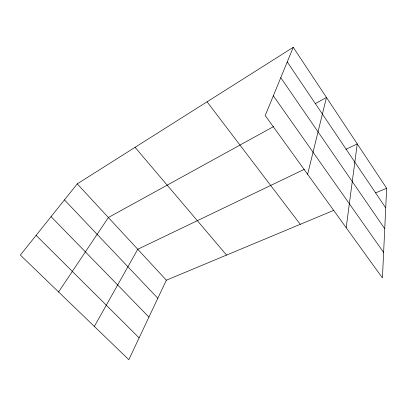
<?xml version="1.0" encoding="UTF-8"?>
<svg xmlns="http://www.w3.org/2000/svg" width="407" height="407" viewBox="0 0 407 407"><rect width="100%" height="100%" fill="white"/><g stroke="black" fill="none" stroke-linecap="round" stroke-linejoin="round"><path stroke-width="0.61" d="M386.65 188.273L382.422 277.91L265.211 115.547L293.243 47.319L386.65 188.273L375.615 192.877M346.184 227.717L357.244 143.895L345.879 149.354M307.621 174.298L326.475 97.461L315.374 103.571M333.821 210.317L166.356 280.199L128.821 359.681L20.35 255.072L77.254 183.872L293.243 47.319M94.338 326.424L137.759 249.282L304.365 169.287M58.588 291.946L108.379 217.521L273.763 126.475M36.111 235.348L139.113 337.891M51.058 216.651L148.942 317.068M64.454 199.888L157.819 298.275M77.254 183.872L166.356 280.199M135.063 147.324L226.546 255.082M207.071 101.801L300.249 224.328M273.331 95.793L383.623 252.442M280.769 77.681L384.742 228.749M287.235 61.94L385.724 207.885"/></g></svg>
